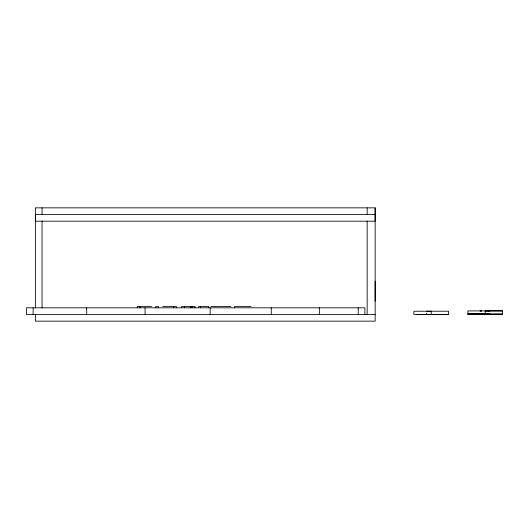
<?xml version="1.0" encoding="UTF-8"?>
<svg xmlns="http://www.w3.org/2000/svg" width="529" height="529" viewBox="0 0 529 529"><rect width="100%" height="100%" fill="white"/><g stroke="black" fill="none" stroke-linecap="round" stroke-linejoin="round"><path stroke-width="0.79" d="M367.159 214.516L367.159 207.851M375.16 301.16L375.16 281.163M35.383 307.878L35.383 207.851L375.16 207.851L375.16 221.182L35.383 221.182L35.383 214.516L375.16 214.516M426.685 313.922L426.724 314.484L426.658 314.021L426.334 314.444L426.724 314.484L426.685 313.935L426.652 314.484L436.385 314.484M488.122 310.907L489.702 310.907L467.881 310.9L467.887 314.153L487.46 314.16L467.887 314.147L486.72 314.16M467.901 314.133L490.099 314.12L489.16 314.16M416.991 314.444L431.214 314.444L431.214 311.197L413.883 311.25L413.883 314.444L448.546 314.444L448.546 311.197L426.652 311.237M502.55 314.094L485.219 314.114L485.212 310.867L502.543 310.9L502.55 314.1L485.113 314.166M484.286 314.16L480.048 314.166L481.383 314.166M151.519 306.516L137.322 306.516L137.322 307.818M162.701 306.516L176.408 306.516L176.408 307.818M210.998 306.516L230.975 306.516M251.136 306.516L234.559 306.516L234.559 307.818M375.16 314.484L26.45 314.484L26.45 307.818L364.891 307.818L364.891 314.484M485.212 310.88L502.543 310.907M375.16 207.851L375.16 321.149L35.383 321.149L35.383 314.484M367.159 221.182L367.159 314.484M358.226 307.818L358.226 314.484M319.324 307.818L319.324 314.484M271.271 307.818L271.271 314.484M210.178 307.818L210.178 314.484M208.73 307.818L208.73 306.516L198.58 306.516L198.58 307.818M200.412 306.516L200.412 307.818M195.128 307.818L195.128 306.516L181.632 306.516L181.632 307.818M192.411 306.516L192.411 307.818M191.802 306.516L191.802 307.818M190.764 306.516L190.764 307.818M184.621 306.516L184.621 307.818M173.704 306.516L173.704 307.818M158.495 307.818L158.495 306.516L155.784 306.516L155.784 307.818M145.072 307.818L145.072 314.484M140.04 306.516L140.04 307.818M86.703 307.818L86.703 314.484M42.049 207.851L42.049 214.516M42.049 221.182L42.049 307.878M33.115 307.818L33.115 314.484M480.18 310.92L481.377 310.92L480.18 310.92M448.546 314.444L428.973 314.484L448.546 314.444"/></g></svg>
